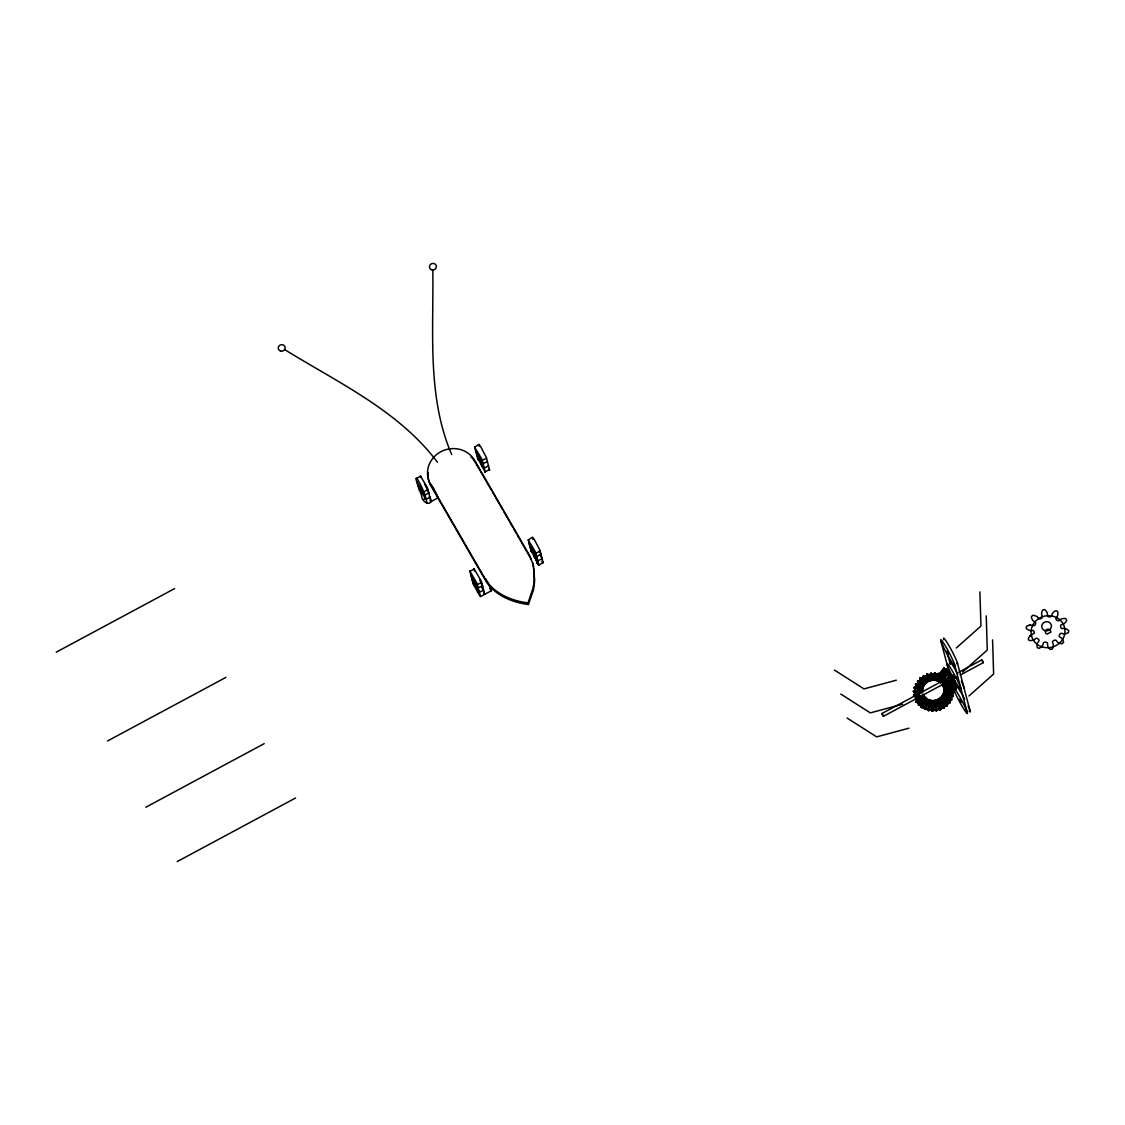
<?xml version="1.0" encoding="UTF-8"?>
<svg xmlns="http://www.w3.org/2000/svg" width="1125" height="1125" viewBox="0 0 1125 1125"><rect width="100%" height="100%" fill="white"/><g stroke="black" fill="none" stroke-linecap="round" stroke-linejoin="round"><path stroke-width="1.5" d="M437.245 495.647L437.934 497.883L431.114 501.553L427.317 487.589L420.384 475.833L420.75 477.548M925.805 683.381L920.292 679.514A1.786 1.561 -61.5 0 1 920.208 678.952L920.348 677.883L925.791 683.353A7.72 7.566 62.2 0 0 925.13 684.084L918.858 680.737A3.389 2.925 -71.2 0 0 917.648 680.766L924.3 683.986L924.455 684.942A7.72 7.453 56.2 0 0 923.934 685.744L916.748 683.775A3.389 2.812 -84.6 0 0 915.567 684M942.919 684.675L942.202 684.619M947.166 705.192L945.591 706.12L939.825 698.105A7.72 5.878 -26.5 0 1 939.023 698.681L938.194 699.272A7.72 5.836 -20.4 0 1 937.167 699.637L940.809 708.947A1.786 0.745 -20.4 0 1 940.641 709.242L938.925 709.538L936.127 700.003A7.72 5.808 -14.3 0 1 935.156 700.242L934.186 700.523A7.72 5.836 -8.3 0 1 933.075 700.467L933.413 710.438A1.786 0.759 -2.9 0 1 933.075 710.663L932.245 710.986L932.048 700.58A7.72 5.892 -2.2 0 1 931.008 700.312L928.42 710.508L929.278 710.325M432.816 269.972C433.758 331.312 426.825 396.844 451.702 454.57M921.136 706.598L922.275 707.569M926.241 698.456L921.277 707.386L927.141 698.892M922.584 707.555L927.183 698.864A7.72 6.103 9.8 0 0 928.027 699.342L924.3 708.441L925.622 709.27M930.347 680.78C929.587 671.878 923.569 671.991 930.333 680.737A7.72 7.72 0 0 1 931.303 680.541L930.248 674.367A1.786 1.617 -7.9 0 1 930.417 673.847C932.92 671.006 933.131 680.231 932.4 680.372A7.72 7.692 74 0 1 933.384 680.316C934.369 670.388 937.8 671.259 934.495 680.344A7.72 7.636 82.6 0 1 935.466 680.47C938.573 670.669 942.412 672.398 936.534 680.709A7.72 7.552 89.1 0 1 937.448 681.005L940.345 676.772M932.245 710.986L931.458 710.339L932.048 700.58M933.398 680.231L934.017 673.959M936.52 680.597L938.897 673.284L938.18 673.734A1.786 1.575 27.6 0 0 937.772 674.255L935.494 680.372M939.656 674.803L939.656 674.747A14.695 14.245 -34.2 0 1 941.316 675.352M940.711 697.542L939.98 698.119M937.167 710.072L935.156 700.242M927.197 673.973L929.278 681.075A7.72 7.706 78.2 0 0 928.392 681.553C923.33 673.805 922.148 672.975 927.436 682.102A7.72 7.65 68.8 0 0 926.634 682.678L921.755 678.248M931.458 710.339L931.458 710.311A14.695 12.966 -7.8 0 1 929.714 710.086L929.616 710.17M953.03 683.663L943.594 686.475A1.772 1.153 -87.9 0 0 943.481 686.897M918.478 704.095L919.378 705.262M954.436 688.514A14.625 1.252 61.8 0 1 965.461 707.962A14.625 1.252 61.8 0 1 963.773 709.017A14.625 1.252 61.8 0 1 953.592 689.048L952.847 690.244L943.861 689.288L944.564 687.319L954.394 686.63M955.308 686.025A2.053 0.788 -82.4 0 1 955.027 686.447L944.789 686.77M924.427 708.736A3.389 1.645 17.6 0 0 924.806 709.242L928.927 699.82A7.72 5.977 3.8 0 0 929.939 700.073L927.773 709.72L928.392 710.494A3.389 1.547 8.9 0 1 928.012 710.016M955.814 688.5L956.039 687.08L945.534 687.839M929.714 710.086L930.909 700.383M942.891 685.111L942.778 685.477A7.72 6.933 -67.7 0 1 943.144 686.377L943.65 687.108A2.095 1.308 89.3 0 0 944.241 686.77M947.166 704.995L947.166 704.953A14.695 13.022 -24.5 0 0 948.305 703.575L949.711 702.45A1.786 0.858 -46.6 0 0 949.584 702.084L942.005 695.841A7.72 6.089 -38.5 0 0 942.539 695.039L951.736 699.848L950.498 700.594A14.695 13.12 -27.7 0 1 949.514 702.056L949.556 702.07M939.966 677.362L946.406 669.136L945.52 668.672M955.631 688.88A3.08 0.9 -77.2 0 1 954.97 690.019L955.491 685.505L945.211 686.911M426.825 503.325C426.544 491.991 406.828 457.875 421.509 495.352C422.044 505.012 435.445 506.278 429.244 496.673M953.677 681.666L952.805 680.428A2.053 1.28 72.8 0 1 952.313 680.639L951.286 680.175M917.339 702.633A2.264 1.491 44.8 0 1 916.172 701.972L916.397 701.128A2.264 1.378 45.3 0 0 916.327 701.972M955.898 687.53L955.28 688.95L955.631 686.869M945.661 668.714L946.097 668.841M945.422 687.361L945.281 687.938M943.594 686.475L943.509 686.953A2.109 1.463 -88.8 0 0 943.763 686.489M928.336 710.494L929.939 700.186M937.73 674.381L937.772 674.255A14.695 14.316 -29.4 0 0 935.986 674.156M941.414 679.936L939.277 681.919A7.72 7.425 -84.9 0 0 938.447 681.441L939.952 678.136L937.491 680.948M945.169 688.12L945.014 688.852L945.38 687.502M489.881 588.769L491.484 590.695L488.306 583.298M955.659 689.006C954.661 693.112 943.172 688.345 945.577 688.078M955.575 689.302L955.842 688.345M945.394 688.711L945.38 688.767A2.742 0.788 -77 0 1 945.028 689.175M955.561 689.414L955.8 688.528L955.392 689.991L945.309 689.034M925.903 709.214L928.955 699.806M924.764 696.98L918.45 704.967L924.722 697.43L925.566 697.655M954.731 684.9L954.689 684.998A3.192 1.42 -85.1 0 0 954.45 685.8A5.133 1.898 -83.9 0 0 954.309 686.7M937.181 710.03L937.195 710.002A14.695 12.909 -14.5 0 0 938.925 709.538M924.637 709.27L927.998 699.497M942.778 684.562L942.483 685.209A1.716 1.28 76.4 0 1 942.539 684.759M923.611 695.334L916.102 701.916M927.773 709.692L927.788 709.664A14.695 13.036 -4.6 0 1 926.128 709.116M955.814 686.334L955.378 685.758M938.067 699.23L942.427 708.131L944.114 707.513A1.786 0.773 -29.1 0 0 944.17 707.203L944.17 707.203A14.695 12.966 -21.3 0 0 945.591 706.12M955.266 689.217L956.011 687.712L955.252 689.006A5.133 1.364 -75.9 0 1 954.956 689.709M924.3 708.398L924.342 708.342A14.695 13.134 -1.5 0 1 922.837 707.498L922.837 707.498M945.028 686.025C944.255 685.139 955.42 680.583 954.872 684.548M932.062 673.903A3.389 3.08 -1.1 0 0 931.022 673.102L931.303 680.541M428.034 472.655A25.186 23.625 -14.8 0 0 430.931 485.831L486.422 581.934C495.689 595.617 512.48 602.55 528.427 604.519L527.991 602.888L532.955 588.431A71.142 66.712 -14.8 0 0 534.206 578.152L533.742 568.266M528.427 604.519L533.391 590.077A71.142 66.712 -14.8 0 0 534.628 579.797L533.236 565.298M944.128 688.95L944.198 688.809A1.884 1.195 -78.8 0 0 944.241 688.486M938.728 676.955L944.198 668.25L939.094 677.081M944.536 668.883L945.689 669.375A2.812 0.703 21.3 0 0 946.097 669.502C950.428 670.078 941.203 680.47 939.445 677.32A2.742 0.717 24.4 0 0 939.066 677.292C937.814 672.778 945.408 667.055 944.93 668.784A5.133 1.252 23 0 0 944.494 668.827L939.023 677.405M938.728 677.194L944.058 668.812M944.17 684.745C957.361 681.834 956.166 677.587 943.833 683.831M939.277 681.919L940.008 681.567M937.125 699.792L936.281 700.087M927.112 674.002L926.733 674.775A1.786 1.617 -26.9 0 0 926.606 675.464L929.292 681.103M943.594 687.206L943.495 687.347A7.72 6.75 -62 0 1 943.72 688.247L943.748 688.247M943.917 689.245L943.917 689.245A7.72 6.567 -56.2 0 1 943.889 690.216L953.002 691.903A1.786 1.069 -73.1 0 1 953.325 692.044L952.819 693.788L943.819 691.256A7.72 6.384 -50.4 0 1 943.664 692.184L952.481 695.461A1.786 0.984 -64.1 0 1 952.833 695.672L952.059 697.275L943.369 693.211A7.72 6.23 -44.5 0 1 943.017 694.083L951.623 699.145A1.786 0.914 -55.3 0 0 951.412 698.906M939.038 677.236L944.367 668.742A3.08 0.816 24.7 0 1 945.113 668.616M941.484 674.184L938.953 678.15A2.686 0.998 22.1 0 0 939.516 678.333L939.502 678.417A2.742 1.027 22 0 1 939.009 678.108L941.428 674.03M944.62 685.547L954.984 684.295L954.323 683.339M919.955 705.291L925.594 697.641A7.72 6.244 15.7 0 0 926.311 698.259L921.263 706.402A14.695 13.247 1.4 0 1 919.955 705.291L919.744 705.305M940.317 679.177L939.923 678.417L945.675 670.542A5.133 2.166 30.1 0 1 946.181 670.444A3.192 1.223 25.6 0 1 946.758 670.416L940.641 678.263M941.442 679.514C938.095 678.136 943.917 670.261 947.025 671.302A2.053 0.9 28.6 0 0 947.644 671.47L948.839 672.666L941.358 679.514A1.561 0.844 37.5 0 0 941.077 679.612A2.742 1.505 43.4 0 0 940.837 679.866L940.345 681.244A2.095 1.406 39.9 0 0 941.344 681.595M940.88 683.142L941.034 683.016A7.72 7.284 -79.1 0 0 940.162 682.523L940.092 681.75A2.109 1.73 59.5 0 1 940.134 682.073M949.627 703.083L941.47 696.684M938.447 681.441L941.245 678.263M918.605 703.927L924.862 696.881A7.72 6.412 21.6 0 1 924.286 696.136L923.948 696.066M944.184 684.759A1.561 0.872 84.4 0 0 944.072 685.111A2.742 1.35 87.1 0 0 944.016 685.688L943.298 685.209A2.095 1.491 74.7 0 1 942.567 685.322M943.256 682.959C948.684 681.145 952.889 674.198 951.722 678.923A3.192 2.039 67.4 0 0 951.412 679.5M940.823 679.852L947.391 673.27A5.133 2.827 41.3 0 1 947.742 672.919A3.192 1.716 35.7 0 1 948.22 672.722L948.164 671.583L941.639 679.514M941.709 680.316L941.344 680.203A1.884 1.111 41.5 0 1 940.95 680.105L947.559 673.552L948.698 674.03M918.647 703.913A14.695 13.373 4 0 1 917.62 702.577L924.258 696.136M943.031 684.084L942.609 683.311L942.848 684.267M491.484 590.695L484.622 594.337L481.12 580.894L473.963 568.617L474.497 570.952M956.25 648.014L980.944 626.062L979.903 591.891M962.578 672.005L987.286 650.053L986.245 615.881M968.92 695.995L993.628 674.044L992.573 639.872M922.655 689.527L913.472 691.186L922.655 689.527A7.72 7.144 44.7 0 1 922.809 688.598C922.134 686.77 912.895 686.109 914.513 688.486M920.306 677.925L920.334 677.911A2.264 2.067 -53.8 0 0 920.194 679.373M923.47 695.812L916.144 701.986L917.016 702.45A1.786 1.041 41 0 0 917.508 702.562M936.872 710.367L936.267 710.747L934.664 700.678L936.239 710.761L935.241 710.325A14.695 12.923 -11.2 0 1 933.441 710.381M431.156 501.511L430.327 500.794M480.403 596.109L476.845 583.186L469.73 570.867L473.288 584.325L480.403 596.644L484.734 594.295L483.286 590.4M916.58 700.988L923.737 695.25A7.72 6.595 27.5 0 1 923.33 694.406L923.062 694.322M944.494 685.673L953.873 683.817A2.053 1.097 87.4 0 0 954.225 683.536M943.383 682.861L942.905 682.045M948.684 674.002A2.053 1.167 40.1 0 0 949.261 674.128C953.297 675.38 943.284 683.1 941.878 680.344M941.906 681.722L949.331 676.617M916.622 700.973A14.695 13.514 6.3 0 1 915.891 699.469L923.33 694.406M932.991 700.566L932.33 711A2.264 1.111 2.1 0 0 933.314 710.634M942.708 682.087L942.005 681.891L949.5 676.941A3.08 1.983 57.8 0 0 950.653 677.391M922.613 691.495L913.584 694.927L922.613 691.495A7.72 6.961 39 0 1 922.57 690.567L913.458 691.27L914.02 692.114A1.786 1.294 69.3 0 0 914.428 692.48M949.992 675.619L949.936 675.647A3.192 1.997 50.3 0 0 949.556 676.069A5.133 3.136 56.2 0 0 949.289 676.589M919.87 695.503L915.848 697.852L919.856 695.447M942.82 708.117A2.264 0.956 -25 0 0 943.72 707.962L943.763 708.117A2.264 1.083 -23.3 0 0 944.198 707.484M943.678 708.159L938.77 699.244L943.763 708.117M923.091 687.572L914.119 687.473L923.091 687.572A7.72 7.298 50.4 0 1 923.442 686.7C923.091 684.717 914.555 682.538 915.736 684.998M56.25 652.163L174.642 588.572M416.152 478.617L420.427 476.325M474.637 447.202L481.753 458.986L485.367 472.402L477.647 458.114L477.998 459.661L474.637 447.202L478.913 444.361L480.656 446.555L486.366 457.552L489.586 470.137L488.728 469.266M419.175 490.064L421.313 488.925M479.798 457.495L477.661 458.648L477.914 459.422M423.802 491.878L428.077 489.572M482.287 460.462L486.562 458.156M427.992 490.894L428.864 492.877L424.673 495.141L417.009 481.894M487.434 461.433L483.145 463.725L475.495 450.478M423.717 499.416L425.855 498.277M430.102 497.208L425.827 499.5L418.163 486.253M488.587 465.792L484.298 468.084L476.648 454.837M489.586 469.603L484.777 471.994M107.536 740.981L225.928 677.377M469.73 571.402L474.005 569.109M528.216 539.986L535.331 551.77L538.931 565.186L531.225 550.898L531.38 551.911L528.216 539.986L532.491 537.145L534.234 539.339L539.803 549.942L543.22 562.88L541.744 561.22M472.753 582.848L474.356 581.991M532.842 550.575L531.309 551.7M477.38 584.663L481.655 582.356M535.866 553.247L540.141 550.941M477.295 592.2L479.166 591.202M536.048 560.644L537.384 559.927M543.164 562.388L538.889 565.228L537.131 563.02L538.734 565.158L538.031 564.356M145.8 807.244L264.192 743.653M177.188 861.595L295.58 797.991M944.887 683.297L883.448 716.302L882.338 714.502L881.944 713.531L944.93 679.669M949.542 677.194L954.155 674.719M958.753 672.244L981.802 659.869L982.687 661.247L983.278 662.667L960.258 675.042M951.033 679.992L957.178 676.702M949.641 677.812L948.952 676.378L949.683 677.784M915.089 697.177A14.695 13.655 8.1 0 1 914.85 696.08L919.589 693.956M943.819 691.256L944.381 690.595L953.789 692.592A2.264 1.392 -65.7 0 0 953.311 692.002M952.777 693.802L952.819 693.788A14.695 13.345 -33.3 0 1 952.481 695.461L952.523 695.461M943.678 683.93L951.328 680.344M943.073 683.902L951.441 680.569A3.08 1.913 74.9 0 0 952.298 680.681M943.397 693.197L944.03 692.606L953.142 696.305A3.389 1.842 -60.9 0 1 952.2 697.05M914.287 695.742L913.598 695.011L922.556 692.438M949.556 676.969L950.527 677.264A2.053 1.294 55.8 0 0 951.033 677.25L951.202 677.194M951.033 677.25L943.059 681.989L943.481 682.791M923.442 686.7L915.891 685.322A3.389 2.939 -83.9 0 1 915.441 684.028L916.636 683.761M950.189 675.548C950.892 672.033 941.822 679.402 942.272 681.159A2.095 1.266 58.3 0 0 941.991 681.778M942.581 695.039L950.498 700.594M896.33 680.203L863.986 688.908L834.413 670.05M902.672 704.194L870.314 712.884L840.741 694.041M909.014 728.17L876.656 736.875L847.083 718.031M914.484 692.522L922.57 690.567M952.903 691.917L952.959 691.903A14.695 13.486 -35.6 0 0 952.847 690.244M951.961 697.303L952.017 697.289A14.695 13.219 -30.6 0 1 951.342 698.892L943.158 694.195M941.695 681.581L942.103 682.369L941.358 681.652M917.634 680.695L918.858 680.737M917.662 681.778L917.578 680.766L925.13 684.084M945.506 687.108L948.937 686.855M914.709 688.781L922.809 688.598M940.57 679.95L941.231 680.667M955.209 688.866L945.127 688.289L955.252 689.006M920.348 677.883L921.53 678.108M954.914 689.808L944.986 689.034L954.956 689.864M943.552 668.475L944.761 668.672M527.991 602.888C512.058 600.919 495.253 593.986 485.986 580.303L430.495 484.2A25.186 23.625 -14.8 0 1 440.747 451.772A25.186 23.625 -14.8 0 1 474.708 460.448L529.819 555.877L532.997 564.188M939.811 678.023L940.106 678.08A2.742 1.181 31.9 0 0 939.853 678.319L939.909 678.375M940.106 677.77L939.895 677.447M943.875 688.233L944.452 688.373A2.742 1.322 -81.6 0 0 944.761 688.106M953.803 692.508L944.086 690.258M915.525 683.93L923.934 685.744M943.664 668.067L944.916 668.475M944.086 668.208L944.452 668.32M916.988 683.873A14.695 14.175 7.4 0 1 917.93 682.411L924.455 684.942M945.844 670.767L945.886 670.795A3.08 1.42 29.4 0 0 947.419 671.639M947.588 673.566L947.616 673.58A3.08 1.8 41.6 0 0 948.98 674.269M284.653 349.566C338.02 382.627 398.981 410.822 437.442 462.234M484.622 594.337L483.722 593.339M930.262 674.184A2.264 2.095 5.4 0 1 931.05 673.158L932.4 680.372M915.187 699.159L915.3 699.23A1.786 1.125 50.1 0 0 915.778 699.441M934.144 700.509L935.227 710.269M930.023 680.456L930.094 680.498A2.109 1.927 -22.2 0 0 929.602 680.273A1.884 1.758 -14.9 0 0 929.334 680.667M881.972 713.503L883.462 716.273M533.953 555.919L535.584 558.605M943.791 692.227L953.156 696.22A2.264 1.294 -57.1 0 0 952.861 695.658M920.278 677.939L926.634 682.678M947.095 704.841L940.669 697.402A7.72 5.963 -32.5 0 0 941.344 696.698L948.305 703.575M919.083 680.85L919.139 680.892A14.695 14.259 4 0 1 920.348 679.627M949.683 703.013L942.089 695.939M983.25 662.639L981.802 659.967M948.263 653.836L946.927 651.263L948.445 653.948M954.689 677.939L953.269 675.239L954.788 677.939M961.031 701.916L959.681 699.23L961.116 701.93M484.284 576.745L484.059 577.645M924.792 676.083A3.389 3.066 -38.8 0 0 923.569 675.689L923.231 676.631A1.786 1.603 -45 0 0 923.245 677.194L927.436 682.102M934.481 680.316L934.987 672.792L934.341 673.369A1.786 1.603 10.6 0 0 934.017 673.959M921.811 678.291L921.853 678.347A14.695 14.33 -1 0 1 923.287 677.32M946.913 705.895L940.556 697.978L946.969 705.839A2.264 0.998 -33.7 0 1 945.984 706.036M431.395 484.875L430.186 483.623L430.734 485.494M537.82 564.047L537.075 562.936M432.056 485.887L432.548 486.675M485.634 578.672L486.647 580.345M480.952 463.936L481.683 465.202M939.023 698.681L944.156 707.147M433.069 487.561L433.617 488.503M539.311 551.264L541.013 554.217L536.723 556.509L537.019 557.606M540.464 555.623L542.166 558.577L537.877 560.869L530.227 547.622M529.073 543.263L536.723 556.509L529.369 544.345M491.512 490.416L475.144 462.08A25.186 23.625 -14.8 0 0 471.023 456.891M492.37 491.906L494.958 496.378M495.816 497.869L499.261 503.831M500.119 505.322L502.706 509.794M503.564 511.284L513.028 527.695M513.9 529.186L516.473 533.658M517.345 535.148L531.267 559.462M424.547 484.341L425.109 485.325M480.825 582.68L482.808 586.716M481.978 587.039L483.68 589.992L479.405 592.284L471.741 579.038M470.587 574.678L478.252 587.925L482.527 585.633L480.881 582.244M921.98 689.85L922.064 689.991A2.109 1.673 73.1 0 0 922.219 690.3M487.195 581.288L487.758 582.286M433.898 488.995L434.728 490.514M425.686 486.352L426.516 487.912M942.989 683.733L943.045 683.845A2.095 1.223 73.9 0 1 943.298 683.002M479.827 580.177L480.361 581.217M482.062 587.967L482.569 588.966M936.394 680.273L936.436 680.344A1.955 1.716 33.3 0 0 936.084 679.908M435.53 492.047L436.022 493.031M427.05 488.953L427.542 489.952M534.473 557.381L533.897 555.975M482.077 465.961L482.653 467.395M436.697 494.423L437.077 495.267M935.916 673.889L935.887 673.833A3.389 3.052 17 0 0 934.959 672.863A2.264 2.067 24 0 0 934.059 673.791M428.864 492.877L429.23 493.931M483.441 464.822L478.758 455.231L475.791 451.561M957.431 663.005L970.102 710.972M954.577 664.538L967.247 712.505M947.152 652.373L950.203 663.961M953.705 677.194L956.32 687.122M940.795 640.673L950.414 677.067M532.702 538.509L532.983 539.522M478.913 444.909L479.236 446.133M940.809 708.877L940.809 708.905A14.695 12.923 -17.9 0 0 942.427 708.131M532.561 562.556L533.658 566.93M949.697 702.366L949.711 702.45A2.264 1.153 -40.2 0 1 949.655 703.013A2.264 1.041 -42.5 0 1 948.656 703.42M968.147 706.064A14.625 1.252 61.8 0 1 969.131 711.112M956.278 686.939A14.625 1.252 61.8 0 1 964.659 699.103M943.819 639.717A14.625 1.252 61.8 0 1 951.244 649.758A14.625 1.252 61.8 0 1 956.7 663.427M961.439 681.3A14.625 1.252 61.8 0 1 963.605 687.923M950.316 664.172A14.625 1.252 61.8 0 1 957.839 674.198M951.216 680.203A5.133 3.08 72.4 0 1 951.398 679.472M953.339 682.116A3.192 1.842 83.2 0 0 953.114 682.875A5.133 2.644 86.3 0 0 952.959 683.691M955.294 688.022A3.192 0.83 -77.7 0 1 955.505 687.08M955.111 688.978A5.133 0.9 -77.9 0 1 955.266 688.036M943.861 668.827A5.133 0.998 18.8 0 1 943.284 668.559M939.586 679.542A2.742 1.505 28.4 0 0 940.134 679.795A1.561 0.97 29.7 0 0 940.514 679.922M944.831 687.305A2.095 0.717 -83.7 0 1 944.986 686.419M919.73 705.417A3.389 2.081 36 0 1 918.45 705.066M914.527 696.052A3.389 2.531 63.1 0 1 913.542 695.067M914.597 694.223A14.695 13.795 9.3 0 1 914.541 692.55M914.667 690.666A14.695 13.936 9.8 0 1 914.962 689.006M914.653 688.852A3.389 2.812 83.9 0 1 914.048 687.586M915.469 687.178A14.695 14.062 9.2 0 1 916.102 685.589M917.845 682.312A1.786 1.519 -76 0 1 917.677 681.778M925.017 676.336A14.695 14.372 -7.7 0 1 926.634 675.591M928.322 674.663A3.389 3.094 -20.2 0 0 927.169 674.058A2.264 2.109 -14.9 0 0 926.578 675.309M928.519 674.93A14.695 14.372 -15.4 0 1 930.248 674.508M932.217 674.198A14.695 14.358 -22.9 0 1 934.003 674.086M939.572 674.48A3.389 2.981 33.3 0 0 938.855 673.369A2.264 2.025 40.3 0 0 937.842 674.1M953.48 688.992A3.389 2.152 -78.8 0 1 953.002 689.934M953.677 692.508A3.389 1.983 -69.8 0 1 952.973 693.52M940.444 678.797A1.716 0.788 29.4 0 1 939.966 678.53M944.339 688.247A1.716 0.858 -78.5 0 1 944.367 687.698M954.998 686.18A3.08 1.139 -81.1 0 1 954.534 686.686M954.647 686.559A3.08 1.041 -83.7 0 1 954.83 685.237M953.747 683.803A3.08 1.617 89.1 0 1 953.227 683.93M953.283 683.719A3.08 1.505 87.2 0 1 953.452 682.439M951.525 680.302A3.08 1.786 74.1 0 1 951.708 679.233M949.57 676.688A3.08 1.842 58.6 0 1 949.767 675.914M947.602 673.341A3.08 1.688 43.8 0 1 947.841 672.848M945.816 670.57A3.08 1.336 32.3 0 1 946.237 670.247M946.083 669.741A3.08 0.858 21.6 0 1 944.283 668.911M954.773 689.934A3.08 0.9 -74 0 1 954.97 688.247M938.123 680.583A1.955 1.659 47.6 0 1 938.334 681.005M934.27 679.95A2.109 1.898 15.5 0 0 933.933 679.627A2.109 1.927 24 0 0 933.595 679.866M931.739 679.753A2.109 1.927 -2.9 0 1 932.105 679.992M931.43 680.077A1.463 1.364 5.4 0 1 931.725 679.753M927.394 681.652A2.109 1.955 -35.2 0 1 927.534 681.188L923.498 675.661A2.264 2.095 -35.2 0 0 923.189 677.053M925.692 682.945A2.109 1.927 -53.8 0 1 925.748 682.453M924.258 684.52A2.109 1.884 -70 0 1 924.244 684.028M923.189 686.32A1.884 1.631 -83.9 0 1 923.077 685.828M922.5 688.275A2.109 1.758 83.9 0 1 922.303 687.811M922.331 692.325A1.884 1.406 63.1 0 1 922.022 691.973M925.158 697.655A2.109 1.294 36 0 1 924.75 697.528M926.761 698.962A2.109 1.209 27.5 0 1 926.381 698.892M947.25 705.178A3.389 1.659 -31.7 0 1 947.095 705.797M950.766 700.369A3.389 1.716 -52.1 0 0 951.666 699.694A2.264 1.223 -48.6 0 0 951.652 699.145M920.391 678.094A2.264 1.997 -53.9 0 1 921.614 678.15M917.719 682.2A2.264 2.011 -70 0 1 917.677 680.808M914.175 687.53A3.389 2.686 83.6 0 1 915.131 687.108M913.528 691.242A3.389 2.531 72.8 0 1 914.302 690.666M914.245 692.452A2.264 1.786 73.1 0 1 913.528 691.27M913.655 694.983A3.389 2.377 62.7 0 1 914.217 694.322M915.581 699.469A2.264 1.589 53.7 0 1 915.173 699.23M918.633 704.925A2.264 1.266 36.4 0 1 918.492 704.306M921.516 707.358A2.264 1.181 27.5 0 1 921.22 706.809M922.598 707.667A3.389 1.955 27.5 0 1 921.375 707.541M925.931 709.327A3.389 1.828 19 0 1 924.778 709.411M929.559 710.339A3.389 1.73 10.5 0 1 928.519 710.606M932.414 710.902A3.389 1.477 0.2 0 1 931.795 710.578M936.352 710.592A2.264 0.956 -7.5 0 1 935.606 710.438M937.139 710.283A3.389 1.617 -6.4 0 1 936.436 710.803M940.191 709.65A3.389 1.434 -17.2 0 1 939.361 709.594M940.781 709.214A2.264 1.069 -14.8 0 1 940.177 709.777M1029.853 636.286A11.123 10.434 -14.8 0 0 1028.18 638.775A21.459 20.123 -14.8 0 0 1029.15 640.477A11.123 10.434 -14.8 0 0 1031.892 640.448A8.297 7.791 -14.8 0 0 1032.539 640.322A6.905 6.469 -14.8 0 0 1033.158 640.167A5.02 4.711 -14.8 0 0 1034.03 639.83L1036.237 638.227L1037.602 638.466A13.5 12.67 -14.8 0 0 1038.741 639.464L1039.106 640.73L1037.573 642.923A5.02 4.711 -14.8 0 0 1037.348 643.472A6.905 6.469 -14.8 0 0 1037.208 644.062A8.297 7.791 -14.8 0 0 1037.109 644.667A11.123 10.434 -14.8 0 0 1037.25 647.564A21.459 20.123 -14.8 0 0 1039.12 648.366A11.123 10.434 -14.8 0 0 1041.37 646.819A8.297 7.791 -14.8 0 0 1041.834 646.355A6.905 6.469 -14.8 0 0 1042.242 645.891A5.02 4.711 -14.8 0 0 1042.748 645.131L1043.578 642.642L1044.858 642.08A13.5 12.67 -14.8 0 0 1046.433 642.234L1047.502 643.022L1047.614 645.623A5.02 4.711 -14.8 0 0 1047.769 646.172A6.905 6.469 -14.8 0 0 1048.022 646.72A8.297 7.791 -14.8 0 0 1048.317 647.255A11.123 10.434 -14.8 0 0 1050.23 649.462A21.459 20.123 -14.8 0 0 1052.283 649.055A11.123 10.434 -14.8 0 0 1053.169 646.58A8.297 7.791 -14.8 0 0 1053.267 645.961A6.905 6.469 -14.8 0 0 1053.323 645.356A5.02 4.711 -14.8 0 0 1053.267 644.484L1052.409 641.897L1053.112 640.898A13.5 12.67 -14.8 0 0 1054.519 640.139L1055.897 640.167L1057.598 642.164A5.02 4.711 -14.8 0 0 1058.077 642.516A6.905 6.469 -14.8 0 0 1058.611 642.811A8.297 7.791 -14.8 0 0 1059.188 643.064A11.123 10.434 -14.8 0 0 1062.155 643.739A21.459 20.123 -14.8 0 0 1063.589 642.277A11.123 10.434 -14.8 0 0 1062.787 639.83A8.297 7.791 -14.8 0 0 1062.492 639.281A6.905 6.469 -14.8 0 0 1062.155 638.775A5.02 4.711 -14.8 0 0 1061.578 638.114L1059.342 636.666L1059.202 635.372A13.5 12.67 -14.8 0 0 1059.905 633.994L1061.072 633.248L1063.702 633.881A5.02 4.711 -14.8 0 0 1064.32 633.881A6.905 6.469 -14.8 0 0 1064.953 633.825A8.297 7.791 -14.8 0 0 1065.586 633.698A11.123 10.434 -14.8 0 0 1068.455 632.587A21.459 20.123 -14.8 0 0 1068.75 630.633A11.123 10.434 -14.8 0 0 1066.556 629.142A8.297 7.791 -14.8 0 0 1065.98 628.875A6.905 6.469 -14.8 0 0 1065.389 628.664A5.02 4.711 -14.8 0 0 1064.489 628.467L1061.747 628.566L1060.819 627.609A13.5 12.67 -14.8 0 0 1060.537 626.133L1061.044 624.895L1063.617 623.925A5.02 4.711 -14.8 0 0 1064.123 623.587A6.905 6.469 -14.8 0 0 1064.616 623.194A8.297 7.791 -14.8 0 0 1065.066 622.744A11.123 10.434 -14.8 0 0 1066.753 620.269A21.459 20.123 -14.8 0 0 1065.769 618.567A11.123 10.434 -14.8 0 0 1063.027 618.595A8.297 7.791 -14.8 0 0 1062.38 618.722A6.905 6.469 -14.8 0 0 1061.761 618.877A5.02 4.711 -14.8 0 0 1060.889 619.214L1058.681 620.817L1057.331 620.578A13.5 12.67 -14.8 0 0 1056.178 619.58L1055.827 618.314L1057.359 616.12A5.02 4.711 -14.8 0 0 1057.57 615.558A6.905 6.469 -14.8 0 0 1057.725 614.981A8.297 7.791 -14.8 0 0 1057.809 614.377A11.123 10.434 -14.8 0 0 1057.669 611.48A21.459 20.123 -14.8 0 0 1055.798 610.678A11.123 10.434 -14.8 0 0 1053.548 612.225A8.297 7.791 -14.8 0 0 1053.098 612.689A6.905 6.469 -14.8 0 0 1052.677 613.153A5.02 4.711 -14.8 0 0 1052.17 613.913L1051.341 616.402L1050.075 616.964A13.5 12.67 -14.8 0 0 1048.486 616.809L1047.417 616.008L1047.347 613.561A5.02 4.711 -14.8 0 0 1047.15 612.872A6.905 6.469 -14.8 0 0 1046.911 612.323A8.297 7.791 -14.8 0 0 1046.616 611.789A11.123 10.434 -14.8 0 0 1044.703 609.581A21.459 20.123 -14.8 0 0 1042.65 609.989A11.123 10.434 -14.8 0 0 1041.75 612.464A8.297 7.791 -14.8 0 0 1041.652 613.083A6.905 6.469 -14.8 0 0 1041.609 613.688A5.02 4.711 -14.8 0 0 1041.652 614.559L1042.509 616.992L1041.82 618.145A13.5 12.67 -14.8 0 0 1040.414 618.905L1039.022 618.877L1037.334 616.88A5.02 4.711 -14.8 0 0 1036.842 616.528A6.905 6.469 -14.8 0 0 1036.308 616.233A8.297 7.791 -14.8 0 0 1035.731 615.98A11.123 10.434 -14.8 0 0 1032.778 615.305A21.459 20.123 -14.8 0 0 1031.33 616.753A11.123 10.434 -14.8 0 0 1032.131 619.214A8.297 7.791 -14.8 0 0 1032.427 619.763A6.905 6.469 -14.8 0 0 1032.764 620.255A5.02 4.711 -14.8 0 0 1033.355 620.93L1035.577 622.378L1035.717 623.672A13.5 12.67 -14.8 0 0 1035.028 625.05L1034.016 625.781L1031.217 625.163A5.02 4.711 -14.8 0 0 1030.598 625.163A6.905 6.469 -14.8 0 0 1029.98 625.219M1029.67 636.131A8.297 7.791 -14.8 0 1 1030.12 635.681M1030.317 635.85A6.905 6.469 -14.8 0 1 1030.795 635.456A5.02 4.711 -14.8 0 1 1031.302 635.105L1034.423 633.052A13.5 12.67 -14.8 0 1 1034.1 631.434L1033.186 630.478L1030.444 630.577A5.02 4.711 -14.8 0 1 1029.544 630.38A6.905 6.469 -14.8 0 1 1028.953 630.155A8.297 7.791 -14.8 0 1 1028.377 629.902A11.123 10.434 -14.8 0 1 1026.183 628.397A21.459 20.123 -14.8 0 1 1026.464 626.442A11.123 10.434 -14.8 0 1 1029.333 625.331M1029.291 625.092A8.297 7.791 -14.8 0 1 1029.923 624.966M955.673 688.978L955.463 689.723L955.702 688.866M944.297 684.562L943.973 683.719L944.353 684.478M1050.638 632.222L1047.122 634.106A2.686 2.517 -14.8 0 1 1045.491 630.998A2.686 2.517 -14.8 0 1 1048.767 629.255A2.686 2.517 -14.8 0 1 1050.638 632.222M431.016 501.539L430.256 500.695L430.988 501.525M952.552 682.903L952.552 682.903M940.148 709.777L936.802 700.144L940.064 709.805M943.003 646.102A14.625 1.252 61.8 0 0 954.534 665.508A14.625 1.252 61.8 0 0 945.52 646.214A14.625 1.252 61.8 0 0 943.003 646.102M949.331 670.092A14.625 1.252 61.8 0 0 960.877 689.484A14.625 1.252 61.8 0 0 951.848 670.191A14.625 1.252 61.8 0 0 949.331 670.092M1045.083 630.661A4.88 4.57 -14.8 0 0 1051.355 625.163A4.88 4.57 -14.8 0 0 1043.353 622.927A4.88 4.57 -14.8 0 0 1045.083 630.661M1042.284 646.945A17.03 15.961 -14.8 0 0 1064.728 628.355A17.03 15.961 -14.8 0 0 1037.095 619.763A17.03 15.961 -14.8 0 0 1042.284 646.945M280.688 351.084A3.487 3.262 -14.8 0 0 285.089 347.077A3.487 3.262 -14.8 0 0 279.352 345.586A3.487 3.262 -14.8 0 0 280.688 351.084M431.887 269.845A3.487 3.262 -14.8 0 0 436.289 265.852A3.487 3.262 -14.8 0 0 430.552 264.361A3.487 3.262 -14.8 0 0 431.887 269.845"/></g></svg>
